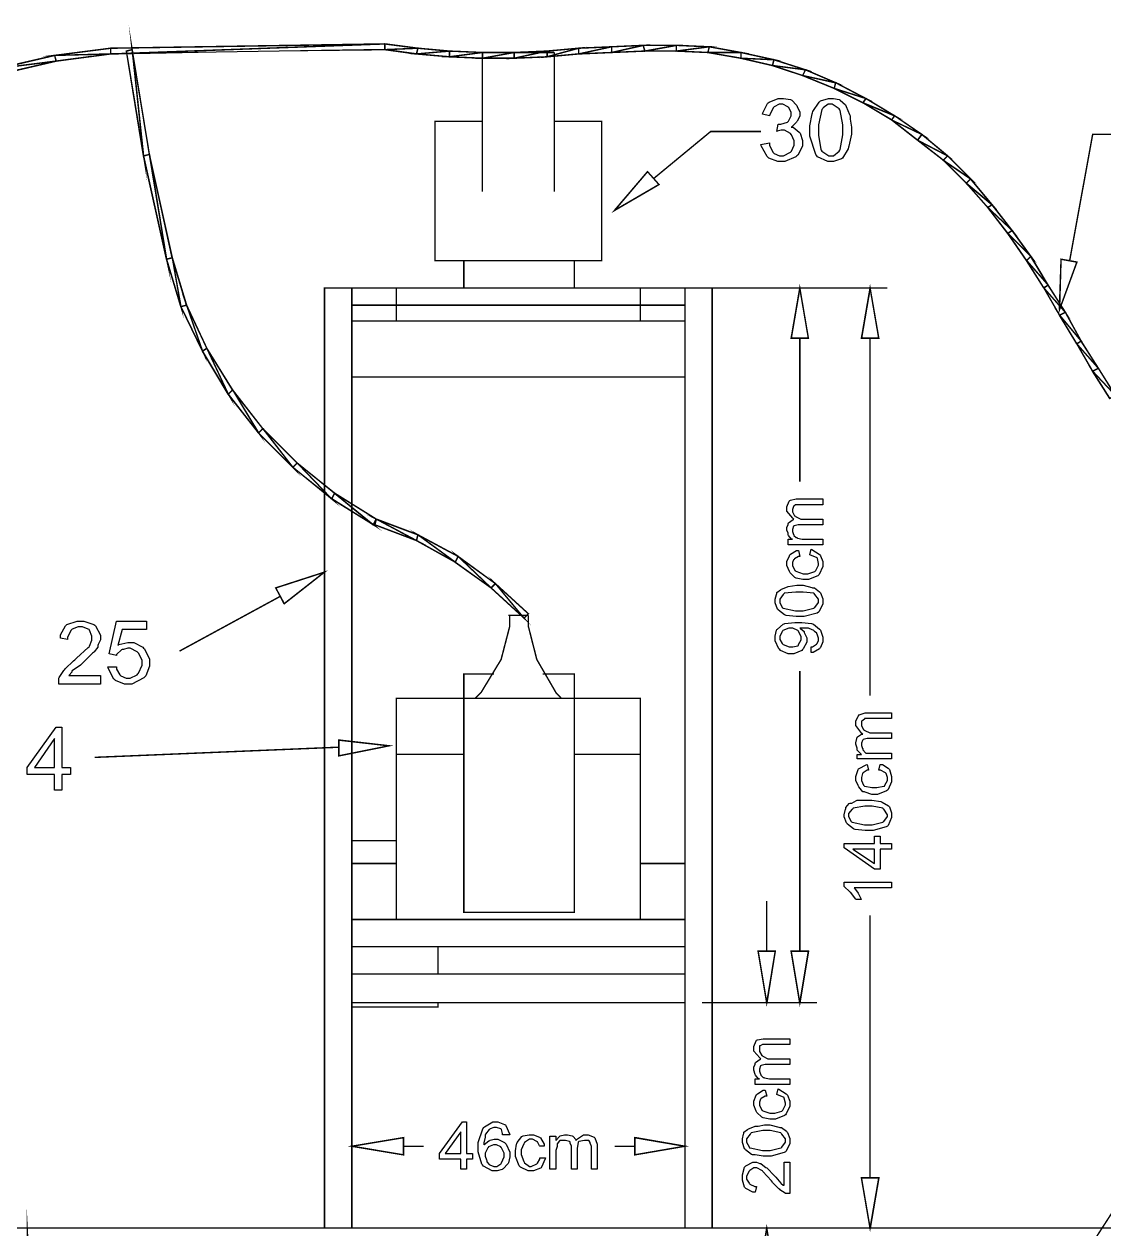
# Model space of a CAD drawing. Extents: x 219 to 1226, y 175 to 465.
# Drawn here: x 919.32 to 951.21, y 388.63 to 424.21 of the extents above; entities that cross this region are included whole.
import ezdxf

# ---------------------------------------------------------------- set-up
doc = ezdxf.new("R2010")
doc.units = 0
doc.header["$MEASUREMENT"] = 0
for name, color, linetype in [('C00-00-00-BLACK', 7, 'Continuous'), ('C00-7E-FF', 150, 'Continuous'), ('CFF-00-00', 1, 'Continuous'), ('CFF-7E-00', 30, 'Continuous')]:
    doc.layers.add(name, color=color, linetype=linetype)

msp = doc.modelspace()

# ---------------------------------------------------------------- linework, layer by layer
at = {"layer": 'C00-00-00-BLACK', "const_width": 0.0423}
for points in [[(932.855, 419.257), (932.855, 423.369)], [(932.855, 423.369), (934.977, 423.369)], [(934.977, 419.257), (934.977, 423.369)], [(932.855, 421.333), (931.455, 421.333), (931.455, 417.223), (936.377, 417.223), (936.377, 421.333), (934.977, 421.333)], [(932.305, 416.415), (932.305, 417.223)], [(935.569, 416.415), (935.569, 417.223)], [(928.998, 388.653), (928.998, 416.415), (928.19, 416.415), (928.19, 388.653)], [(928.998, 416.415), (938.837, 416.415)], [(930.312, 416.415), (930.312, 415.442)], [(937.522, 416.415), (937.522, 415.442)], [(939.642, 388.653), (939.642, 416.415), (938.837, 416.415), (938.837, 388.653)], [(928.998, 415.907), (938.837, 415.907)], [(928.998, 415.442), (938.837, 415.442)], [(928.998, 413.789), (938.837, 413.789)], [(932.642, 404.293), (932.812, 404.463), (933.407, 405.443), (933.662, 406.423), (933.662, 406.75)], [(933.62, 406.75), (934.212, 406.75)], [(934.212, 406.75), (934.212, 406.423), (934.462, 405.443), (935.029, 404.463), (935.188, 404.293)], [(933.197, 405.015), (932.305, 405.015), (932.305, 397.977), (935.569, 397.977), (935.569, 405.015), (934.638, 405.015)], [(937.522, 397.765), (937.522, 404.293), (930.312, 404.293), (930.312, 397.765)], [(930.312, 402.639), (932.305, 402.639)], [(935.569, 402.639), (937.522, 402.639)], [(928.998, 400.096), (930.312, 400.096)], [(928.998, 399.418), (930.312, 399.418)], [(937.522, 399.418), (938.837, 399.418)], [(928.998, 397.765), (938.837, 397.765)], [(928.998, 396.96), (938.837, 396.96)], [(931.54, 396.96), (931.54, 396.154)], [(928.998, 396.154), (938.837, 396.154)], [(928.998, 395.306), (938.837, 395.306)], [(931.54, 395.306), (931.54, 395.18), (928.998, 395.18)], [(896.34, 388.653), (971.875, 388.653)]]:
    msp.add_lwpolyline(points, dxfattribs=at)
msp.add_lwpolyline([(919.411, 386.999), (919.497, 386.999), (919.411, 388.568), (919.411, 386.999)], close=True, dxfattribs=at)
at = {"layer": 'C00-7E-FF', "const_width": 0.0423}
for points in [[(937.903, 419.638), (939.599, 421.037), (941.083, 421.037)], [(950.202, 417.223), (950.881, 420.95), (952.365, 420.95)], [(939.599, 416.415), (944.816, 416.415)], [(940.108, 416.415), (942.737, 416.415)], [(942.23, 414.934), (942.23, 410.692)], [(944.306, 414.934), (944.306, 404.377)], [(926.876, 407.304), (923.908, 405.691)], [(942.23, 396.833), (942.23, 405.099)], [(928.613, 402.853), (921.404, 402.553)], [(941.253, 396.833), (941.253, 398.314)], [(944.306, 390.135), (944.306, 397.891)], [(939.345, 395.306), (941.764, 395.306)], [(939.853, 395.306), (942.737, 395.306)], [(928.998, 391.915), (928.998, 390.558)], [(938.837, 391.872), (938.837, 390.558)], [(930.523, 391.069), (931.117, 391.069)], [(937.353, 391.069), (936.758, 391.069)], [(951.516, 389.203), (946.004, 380.684)], [(939.345, 388.653), (941.764, 388.653)], [(944.476, 388.653), (944.816, 388.653)]]:
    msp.add_lwpolyline(points, dxfattribs=at)
for points in [[(938.072, 419.469), (936.758, 418.704), (937.733, 419.849), (938.072, 419.469)], [(950.415, 417.18), (949.904, 415.78), (949.947, 417.264), (950.415, 417.18)], [(941.975, 414.934), (942.483, 414.934), (942.23, 416.415), (941.975, 414.934)], [(944.051, 414.934), (944.563, 414.934), (944.306, 416.415), (944.051, 414.934)], [(926.749, 407.557), (928.19, 408.023), (927.003, 407.091), (926.749, 407.557)], [(928.613, 403.065), (930.098, 402.895), (928.613, 402.596), (928.613, 403.065)], [(940.999, 396.833), (941.506, 396.833), (941.253, 395.306), (940.999, 396.833)], [(941.975, 396.833), (942.483, 396.833), (942.23, 395.306), (941.975, 396.833)], [(930.523, 391.322), (930.523, 390.814), (928.998, 391.069), (930.523, 391.322)], [(937.353, 391.322), (937.353, 390.814), (938.837, 391.069), (937.353, 391.322)], [(944.051, 390.135), (944.563, 390.135), (944.306, 388.653), (944.051, 390.135)], [(940.999, 387.126), (941.506, 387.126), (941.253, 388.653), (940.999, 387.126)]]:
    msp.add_lwpolyline(points, close=True, dxfattribs=at)
at = {"layer": 'C00-7E-FF'}
for points in [[(938.072, 419.469), (936.758, 418.704), (937.733, 419.849), (938.072, 419.469)], [(950.415, 417.18), (949.904, 415.78), (949.947, 417.264), (950.415, 417.18)], [(941.975, 414.934), (942.483, 414.934), (942.23, 416.415), (941.975, 414.934)], [(944.051, 414.934), (944.563, 414.934), (944.306, 416.415), (944.051, 414.934)], [(926.749, 407.557), (928.19, 408.023), (927.003, 407.091), (926.749, 407.557)], [(928.613, 403.065), (930.098, 402.895), (928.613, 402.596), (928.613, 403.065)], [(940.999, 396.833), (941.506, 396.833), (941.253, 395.306), (940.999, 396.833)], [(941.975, 396.833), (942.483, 396.833), (942.23, 395.306), (941.975, 396.833)], [(930.523, 391.322), (930.523, 390.814), (928.998, 391.069), (930.523, 391.322)], [(937.353, 391.322), (937.353, 390.814), (938.837, 391.069), (937.353, 391.322)], [(944.051, 390.135), (944.563, 390.135), (944.306, 388.653), (944.051, 390.135)], [(940.999, 387.126), (941.506, 387.126), (941.253, 388.653), (940.999, 387.126)]]:
    msp.add_lwpolyline(points, close=True, dxfattribs=at)
at = {"layer": 'CFF-00-00', "const_width": 0.0423}
for points in [[(922.508, 423.453), (922.847, 420.315), (923.017, 420.358), (922.508, 423.453)], [(921.872, 423.495), (921.872, 423.326), (920.219, 423.283), (921.872, 423.495)], [(921.872, 423.326), (929.971, 423.622), (929.971, 423.453), (921.872, 423.326)], [(921.872, 423.495), (921.872, 423.326), (929.971, 423.622), (921.872, 423.495)], [(922.338, 423.411), (922.508, 423.453), (922.847, 420.315), (922.338, 423.411)], [(929.971, 423.453), (930.948, 423.495), (930.905, 423.326), (929.971, 423.453)], [(929.971, 423.622), (929.971, 423.453), (930.948, 423.495), (929.971, 423.622)], [(930.905, 423.326), (931.88, 423.411), (931.88, 423.242), (930.905, 423.326)], [(930.948, 423.495), (930.905, 423.326), (931.88, 423.411), (930.948, 423.495)], [(931.88, 423.411), (931.88, 423.242), (932.855, 423.369), (931.88, 423.411)], [(933.789, 423.199), (934.765, 423.411), (934.765, 423.242), (933.789, 423.199)], [(933.789, 423.369), (933.789, 423.199), (934.765, 423.411), (933.789, 423.369)], [(934.765, 423.242), (935.696, 423.495), (935.696, 423.326), (934.765, 423.242)], [(934.765, 423.411), (934.765, 423.242), (935.696, 423.495), (934.765, 423.411)], [(935.696, 423.326), (936.673, 423.538), (936.673, 423.369), (935.696, 423.326)], [(935.696, 423.495), (935.696, 423.326), (936.673, 423.538), (935.696, 423.495)], [(936.673, 423.369), (937.606, 423.58), (937.649, 423.411), (936.673, 423.369)], [(936.673, 423.538), (936.673, 423.369), (937.606, 423.58), (936.673, 423.538)], [(937.649, 423.411), (938.58, 423.58), (938.58, 423.411), (937.649, 423.411)], [(937.606, 423.58), (937.649, 423.411), (938.58, 423.58), (937.606, 423.58)], [(938.58, 423.411), (939.556, 423.538), (939.515, 423.369), (938.58, 423.411)], [(938.58, 423.58), (938.58, 423.411), (939.556, 423.538), (938.58, 423.58)], [(939.556, 423.538), (939.515, 423.369), (940.491, 423.369), (939.556, 423.538)], [(920.219, 423.283), (920.261, 423.115), (918.562, 422.9), (920.219, 423.283)], [(920.261, 423.115), (918.562, 422.9), (918.608, 422.731), (920.261, 423.115)], [(921.872, 423.326), (920.219, 423.283), (920.261, 423.115), (921.872, 423.326)], [(931.88, 423.242), (932.855, 423.369), (932.855, 423.199), (931.88, 423.242)], [(932.855, 423.199), (933.789, 423.369), (933.789, 423.199), (932.855, 423.199)], [(932.855, 423.369), (932.855, 423.199), (933.789, 423.369), (932.855, 423.369)], [(939.515, 423.369), (940.491, 423.369), (940.491, 423.199), (939.515, 423.369)], [(940.491, 423.199), (941.465, 423.156), (941.422, 422.984), (940.491, 423.199)], [(940.491, 423.369), (940.491, 423.199), (941.465, 423.156), (940.491, 423.369)], [(941.465, 423.156), (941.422, 422.984), (942.398, 422.858), (941.465, 423.156)], [(941.422, 422.984), (942.398, 422.858), (942.314, 422.688), (941.422, 422.984)], [(942.314, 422.688), (943.289, 422.477), (943.248, 422.308), (942.314, 422.688)], [(942.398, 422.858), (942.314, 422.688), (943.289, 422.477), (942.398, 422.858)], [(943.248, 422.308), (944.18, 422.011), (944.094, 421.885), (943.248, 422.308)], [(943.289, 422.477), (943.248, 422.308), (944.18, 422.011), (943.289, 422.477)], [(944.094, 421.885), (945.028, 421.503), (944.943, 421.376), (944.094, 421.885)], [(944.18, 422.011), (944.094, 421.885), (945.028, 421.503), (944.18, 422.011)], [(944.943, 421.376), (945.833, 420.95), (945.705, 420.781), (944.943, 421.376)], [(945.028, 421.503), (944.943, 421.376), (945.833, 420.95), (945.028, 421.503)], [(923.017, 420.358), (923.526, 417.264), (923.695, 417.307), (923.017, 420.358)], [(945.833, 420.95), (945.705, 420.781), (946.597, 420.315), (945.833, 420.95)], [(945.705, 420.781), (946.597, 420.315), (946.47, 420.188), (945.705, 420.781)], [(922.847, 420.315), (923.017, 420.358), (923.526, 417.264), (922.847, 420.315)], [(946.47, 420.188), (947.275, 419.638), (947.148, 419.511), (946.47, 420.188)], [(946.597, 420.315), (946.47, 420.188), (947.275, 419.638), (946.597, 420.315)], [(947.148, 419.511), (947.913, 418.874), (947.786, 418.788), (947.148, 419.511)], [(947.275, 419.638), (947.148, 419.511), (947.913, 418.874), (947.275, 419.638)], [(947.786, 418.788), (948.505, 418.112), (948.378, 418.026), (947.786, 418.788)], [(947.913, 418.874), (947.786, 418.788), (948.505, 418.112), (947.913, 418.874)], [(948.378, 418.026), (949.058, 417.349), (948.931, 417.223), (948.378, 418.026)], [(948.505, 418.112), (948.378, 418.026), (949.058, 417.349), (948.505, 418.112)], [(923.695, 417.307), (923.949, 415.865), (924.118, 415.907), (923.695, 417.307)], [(948.931, 417.223), (949.566, 416.5), (949.44, 416.415), (948.931, 417.223)], [(949.058, 417.349), (948.931, 417.223), (949.566, 416.5), (949.058, 417.349)], [(923.526, 417.264), (923.695, 417.307), (923.949, 415.865), (923.526, 417.264)], [(949.44, 416.415), (950.074, 415.696), (949.904, 415.61), (949.44, 416.415)], [(949.566, 416.5), (949.44, 416.415), (950.074, 415.696), (949.566, 416.5)], [(923.949, 415.865), (924.118, 415.907), (924.587, 414.551), (923.949, 415.865)], [(924.118, 415.907), (924.587, 414.551), (924.714, 414.635), (924.118, 415.907)], [(949.904, 415.61), (950.542, 414.847), (950.415, 414.762), (949.904, 415.61)], [(950.074, 415.696), (949.904, 415.61), (950.542, 414.847), (950.074, 415.696)], [(924.714, 414.635), (925.349, 413.28), (925.476, 413.407), (924.714, 414.635)], [(950.415, 414.762), (951.05, 414.042), (950.881, 413.957), (950.415, 414.762)], [(950.542, 414.847), (950.415, 414.762), (951.05, 414.042), (950.542, 414.847)], [(924.587, 414.551), (924.714, 414.635), (925.349, 413.28), (924.587, 414.551)], [(950.881, 413.957), (951.558, 413.237), (951.389, 413.153), (950.881, 413.957)], [(951.05, 414.042), (950.881, 413.957), (951.558, 413.237), (951.05, 414.042)], [(925.476, 413.407), (926.241, 412.135), (926.367, 412.262), (925.476, 413.407)], [(925.349, 413.28), (925.476, 413.407), (926.241, 412.135), (925.349, 413.28)], [(926.367, 412.262), (927.259, 411.118), (927.386, 411.245), (926.367, 412.262)], [(926.241, 412.135), (926.367, 412.262), (927.259, 411.118), (926.241, 412.135)], [(927.386, 411.245), (928.403, 410.185), (928.487, 410.353), (927.386, 411.245)], [(927.259, 411.118), (927.386, 411.245), (928.403, 410.185), (927.259, 411.118)], [(928.487, 410.353), (929.632, 409.423), (929.717, 409.591), (928.487, 410.353)], [(928.403, 410.185), (928.487, 410.353), (929.632, 409.423), (928.403, 410.185)], [(930.948, 409.127), (930.905, 408.957), (929.717, 409.591), (930.948, 409.127)], [(930.905, 408.957), (929.717, 409.591), (929.674, 409.423), (930.905, 408.957)], [(932.136, 408.489), (932.05, 408.319), (930.948, 409.127), (932.136, 408.489)], [(932.05, 408.319), (930.948, 409.127), (930.905, 408.957), (932.05, 408.319)], [(933.238, 407.684), (933.111, 407.557), (932.136, 408.489), (933.238, 407.684)], [(933.111, 407.557), (932.136, 408.489), (932.05, 408.319), (933.111, 407.557)], [(934.212, 406.795), (934.085, 406.665), (933.238, 407.684), (934.212, 406.795)], [(934.085, 406.665), (933.238, 407.684), (933.111, 407.557), (934.085, 406.665)]]:
    msp.add_lwpolyline(points, close=True, dxfattribs=at)
at = {"layer": 'CFF-00-00'}
for points in [[(921.872, 423.495), (921.872, 423.326), (920.219, 423.283), (921.872, 423.495)], [(921.872, 423.495), (921.872, 423.326), (929.971, 423.622), (921.872, 423.495)], [(921.872, 423.326), (929.971, 423.622), (929.971, 423.453), (921.872, 423.326)], [(922.338, 423.411), (922.508, 423.453), (922.847, 420.315), (922.338, 423.411)], [(922.508, 423.453), (922.847, 420.315), (923.017, 420.358), (922.508, 423.453)], [(929.971, 423.622), (929.971, 423.453), (930.948, 423.495), (929.971, 423.622)], [(929.971, 423.453), (930.948, 423.495), (930.905, 423.326), (929.971, 423.453)], [(930.948, 423.495), (930.905, 423.326), (931.88, 423.411), (930.948, 423.495)], [(930.905, 423.326), (931.88, 423.411), (931.88, 423.242), (930.905, 423.326)], [(931.88, 423.411), (931.88, 423.242), (932.855, 423.369), (931.88, 423.411)], [(933.789, 423.369), (933.789, 423.199), (934.765, 423.411), (933.789, 423.369)], [(933.789, 423.199), (934.765, 423.411), (934.765, 423.242), (933.789, 423.199)], [(934.765, 423.411), (934.765, 423.242), (935.696, 423.495), (934.765, 423.411)], [(934.765, 423.242), (935.696, 423.495), (935.696, 423.326), (934.765, 423.242)], [(935.696, 423.495), (935.696, 423.326), (936.673, 423.538), (935.696, 423.495)], [(935.696, 423.326), (936.673, 423.538), (936.673, 423.369), (935.696, 423.326)], [(936.673, 423.538), (936.673, 423.369), (937.606, 423.58), (936.673, 423.538)], [(936.673, 423.369), (937.606, 423.58), (937.649, 423.411), (936.673, 423.369)], [(937.606, 423.58), (937.649, 423.411), (938.58, 423.58), (937.606, 423.58)], [(937.649, 423.411), (938.58, 423.58), (938.58, 423.411), (937.649, 423.411)], [(938.58, 423.58), (938.58, 423.411), (939.556, 423.538), (938.58, 423.58)], [(938.58, 423.411), (939.556, 423.538), (939.515, 423.369), (938.58, 423.411)], [(939.556, 423.538), (939.515, 423.369), (940.491, 423.369), (939.556, 423.538)], [(920.219, 423.283), (920.261, 423.115), (918.562, 422.9), (920.219, 423.283)], [(920.261, 423.115), (918.562, 422.9), (918.608, 422.731), (920.261, 423.115)], [(921.872, 423.326), (920.219, 423.283), (920.261, 423.115), (921.872, 423.326)], [(931.88, 423.242), (932.855, 423.369), (932.855, 423.199), (931.88, 423.242)], [(932.855, 423.369), (932.855, 423.199), (933.789, 423.369), (932.855, 423.369)], [(932.855, 423.199), (933.789, 423.369), (933.789, 423.199), (932.855, 423.199)], [(939.515, 423.369), (940.491, 423.369), (940.491, 423.199), (939.515, 423.369)], [(940.491, 423.369), (940.491, 423.199), (941.465, 423.156), (940.491, 423.369)], [(940.491, 423.199), (941.465, 423.156), (941.422, 422.984), (940.491, 423.199)], [(941.465, 423.156), (941.422, 422.984), (942.398, 422.858), (941.465, 423.156)], [(941.422, 422.984), (942.398, 422.858), (942.314, 422.688), (941.422, 422.984)], [(942.398, 422.858), (942.314, 422.688), (943.289, 422.477), (942.398, 422.858)], [(942.314, 422.688), (943.289, 422.477), (943.248, 422.308), (942.314, 422.688)], [(943.289, 422.477), (943.248, 422.308), (944.18, 422.011), (943.289, 422.477)], [(943.248, 422.308), (944.18, 422.011), (944.094, 421.885), (943.248, 422.308)], [(944.18, 422.011), (944.094, 421.885), (945.028, 421.503), (944.18, 422.011)], [(944.094, 421.885), (945.028, 421.503), (944.943, 421.376), (944.094, 421.885)], [(945.028, 421.503), (944.943, 421.376), (945.833, 420.95), (945.028, 421.503)], [(944.943, 421.376), (945.833, 420.95), (945.705, 420.781), (944.943, 421.376)], [(945.833, 420.95), (945.705, 420.781), (946.597, 420.315), (945.833, 420.95)], [(945.705, 420.781), (946.597, 420.315), (946.47, 420.188), (945.705, 420.781)], [(922.847, 420.315), (923.017, 420.358), (923.526, 417.264), (922.847, 420.315)], [(923.017, 420.358), (923.526, 417.264), (923.695, 417.307), (923.017, 420.358)], [(946.597, 420.315), (946.47, 420.188), (947.275, 419.638), (946.597, 420.315)], [(946.47, 420.188), (947.275, 419.638), (947.148, 419.511), (946.47, 420.188)], [(947.275, 419.638), (947.148, 419.511), (947.913, 418.874), (947.275, 419.638)], [(947.148, 419.511), (947.913, 418.874), (947.786, 418.788), (947.148, 419.511)], [(947.913, 418.874), (947.786, 418.788), (948.505, 418.112), (947.913, 418.874)], [(947.786, 418.788), (948.505, 418.112), (948.378, 418.026), (947.786, 418.788)], [(948.505, 418.112), (948.378, 418.026), (949.058, 417.349), (948.505, 418.112)], [(948.378, 418.026), (949.058, 417.349), (948.931, 417.223), (948.378, 418.026)], [(923.526, 417.264), (923.695, 417.307), (923.949, 415.865), (923.526, 417.264)], [(923.695, 417.307), (923.949, 415.865), (924.118, 415.907), (923.695, 417.307)], [(949.058, 417.349), (948.931, 417.223), (949.566, 416.5), (949.058, 417.349)], [(948.931, 417.223), (949.566, 416.5), (949.44, 416.415), (948.931, 417.223)], [(949.566, 416.5), (949.44, 416.415), (950.074, 415.696), (949.566, 416.5)], [(949.44, 416.415), (950.074, 415.696), (949.904, 415.61), (949.44, 416.415)], [(923.949, 415.865), (924.118, 415.907), (924.587, 414.551), (923.949, 415.865)], [(924.118, 415.907), (924.587, 414.551), (924.714, 414.635), (924.118, 415.907)], [(950.074, 415.696), (949.904, 415.61), (950.542, 414.847), (950.074, 415.696)], [(949.904, 415.61), (950.542, 414.847), (950.415, 414.762), (949.904, 415.61)], [(924.587, 414.551), (924.714, 414.635), (925.349, 413.28), (924.587, 414.551)], [(924.714, 414.635), (925.349, 413.28), (925.476, 413.407), (924.714, 414.635)], [(950.542, 414.847), (950.415, 414.762), (951.05, 414.042), (950.542, 414.847)], [(950.415, 414.762), (951.05, 414.042), (950.881, 413.957), (950.415, 414.762)], [(951.05, 414.042), (950.881, 413.957), (951.558, 413.237), (951.05, 414.042)], [(950.881, 413.957), (951.558, 413.237), (951.389, 413.153), (950.881, 413.957)], [(925.349, 413.28), (925.476, 413.407), (926.241, 412.135), (925.349, 413.28)], [(925.476, 413.407), (926.241, 412.135), (926.367, 412.262), (925.476, 413.407)], [(926.241, 412.135), (926.367, 412.262), (927.259, 411.118), (926.241, 412.135)], [(926.367, 412.262), (927.259, 411.118), (927.386, 411.245), (926.367, 412.262)], [(927.259, 411.118), (927.386, 411.245), (928.403, 410.185), (927.259, 411.118)], [(927.386, 411.245), (928.403, 410.185), (928.487, 410.353), (927.386, 411.245)], [(928.403, 410.185), (928.487, 410.353), (929.632, 409.423), (928.403, 410.185)], [(928.487, 410.353), (929.632, 409.423), (929.717, 409.591), (928.487, 410.353)], [(930.905, 408.957), (929.717, 409.591), (929.674, 409.423), (930.905, 408.957)], [(930.948, 409.127), (930.905, 408.957), (929.717, 409.591), (930.948, 409.127)], [(932.05, 408.319), (930.948, 409.127), (930.905, 408.957), (932.05, 408.319)], [(932.136, 408.489), (932.05, 408.319), (930.948, 409.127), (932.136, 408.489)], [(933.111, 407.557), (932.136, 408.489), (932.05, 408.319), (933.111, 407.557)], [(933.238, 407.684), (933.111, 407.557), (932.136, 408.489), (933.238, 407.684)], [(934.085, 406.665), (933.238, 407.684), (933.111, 407.557), (934.085, 406.665)], [(934.212, 406.795), (934.085, 406.665), (933.238, 407.684), (934.212, 406.795)]]:
    msp.add_lwpolyline(points, close=True, dxfattribs=at)
at = {"layer": 'CFF-7E-00'}
for points in [[(941.083, 420.654), (941.338, 420.697), (941.338, 420.624), (941.443, 420.411), (941.465, 420.4), (941.475, 420.391), (941.627, 420.315), (941.679, 420.315), (941.752, 420.315), (941.953, 420.421), (941.975, 420.442), (941.984, 420.453), (942.06, 420.636), (942.06, 420.697), (942.06, 420.76), (941.984, 420.941), (941.975, 420.95), (941.953, 420.972), (941.779, 421.08), (941.721, 421.08), (941.677, 421.08), (941.559, 421.048), (941.549, 421.037), (941.592, 421.249), (941.592, 421.249), (941.592, 421.249), (941.592, 421.249), (941.666, 421.249), (941.869, 421.313), (941.891, 421.333), (941.9, 421.344), (941.975, 421.496), (941.975, 421.546), (941.975, 421.599), (941.911, 421.748), (941.891, 421.758), (941.88, 421.769), (941.728, 421.842), (941.679, 421.842), (941.625, 421.842), (941.475, 421.769), (941.465, 421.758), (941.454, 421.748), (941.348, 421.535), (941.338, 421.503), (941.126, 421.546), (941.136, 421.588), (941.273, 421.864), (941.295, 421.885), (941.327, 421.906), (941.59, 422.011), (941.679, 422.011), (941.752, 422.011), (941.953, 421.979), (941.975, 421.969), (941.995, 421.959), (942.133, 421.81), (942.144, 421.799), (942.154, 421.778), (942.23, 421.605), (942.23, 421.546), (942.23, 421.493), (942.154, 421.344), (942.144, 421.333), (942.133, 421.313), (941.995, 421.176), (941.975, 421.165), (942.038, 421.165), (942.208, 421.018), (942.23, 420.996), (942.239, 420.985), (942.314, 420.77), (942.314, 420.697), (942.314, 420.602), (942.176, 420.337), (942.144, 420.315), (942.112, 420.283), (941.786, 420.145), (941.679, 420.145), (941.582, 420.145), (941.316, 420.252), (941.295, 420.272), (941.264, 420.294), (941.093, 420.612), (941.083, 420.654)], [(942.526, 421.08), (942.526, 421.208), (942.599, 421.556), (942.61, 421.588), (942.62, 421.631), (942.8, 421.905), (942.822, 421.926), (942.843, 421.937), (943.083, 422.011), (943.163, 422.011), (943.226, 422.011), (943.395, 421.979), (943.417, 421.969), (943.427, 421.959), (943.576, 421.821), (943.587, 421.799), (943.597, 421.778), (943.703, 421.535), (943.714, 421.503), (943.714, 421.398), (943.755, 421.16), (943.755, 421.08), (943.755, 420.953), (943.681, 420.602), (943.671, 420.57), (943.66, 420.528), (943.49, 420.253), (943.459, 420.231), (943.437, 420.221), (943.23, 420.145), (943.163, 420.145), (943.055, 420.145), (942.757, 420.283), (942.737, 420.315), (942.705, 420.358), (942.526, 420.899), (942.526, 421.08)], [(942.78, 421.08), (942.78, 420.931), (942.853, 420.507), (942.863, 420.484), (942.884, 420.453), (943.092, 420.315), (943.163, 420.315), (943.226, 420.315), (943.395, 420.453), (943.417, 420.484), (943.427, 420.507), (943.502, 420.936), (943.502, 421.08), (943.502, 421.229), (943.427, 421.652), (943.417, 421.672), (943.395, 421.704), (943.189, 421.842), (943.121, 421.842), (943.067, 421.842), (942.916, 421.737), (942.906, 421.715), (942.884, 421.683), (942.78, 421.231), (942.78, 421.08)], [(942.906, 408.829), (941.888, 408.829), (941.888, 408.999), (942.015, 408.999), (941.983, 408.999), (941.898, 409.106), (941.888, 409.127), (941.888, 409.169), (941.845, 409.265), (941.845, 409.295), (941.845, 409.338), (941.888, 409.433), (941.888, 409.464), (941.898, 409.475), (942.035, 409.581), (942.057, 409.591), (942.026, 409.613), (941.845, 409.82), (941.845, 409.887), (941.845, 409.952), (941.919, 410.122), (941.931, 410.142), (941.951, 410.153), (942.125, 410.185), (942.184, 410.185), (942.906, 410.185), (942.906, 410.015), (942.268, 410.015), (942.226, 410.015), (942.13, 410.015), (942.099, 410.015), (942.099, 410.015), (942.057, 409.973), (942.057, 409.973), (942.046, 409.963), (942.015, 409.876), (942.015, 409.846), (942.015, 409.805), (942.077, 409.688), (942.099, 409.676), (942.108, 409.667), (942.26, 409.591), (942.311, 409.591), (942.906, 409.591), (942.906, 409.423), (942.227, 409.423), (942.184, 409.423), (942.067, 409.391), (942.057, 409.38), (942.046, 409.38), (942.015, 409.285), (942.015, 409.253), (942.015, 409.222), (942.046, 409.138), (942.057, 409.127), (942.057, 409.106), (942.119, 409.041), (942.141, 409.041), (942.162, 409.031), (942.305, 408.999), (942.354, 408.999), (942.906, 408.999), (942.906, 408.829)], [(942.526, 408.531), (942.567, 408.699), (942.589, 408.69), (942.803, 408.553), (942.825, 408.531), (942.846, 408.509), (942.909, 408.333), (942.909, 408.274), (942.909, 408.19), (942.803, 407.958), (942.782, 407.936), (942.76, 407.915), (942.487, 407.808), (942.398, 407.808), (942.323, 407.808), (942.122, 407.841), (942.101, 407.851), (942.079, 407.862), (941.943, 408), (941.933, 408.02), (941.922, 408.042), (941.848, 408.216), (941.848, 408.274), (941.848, 408.339), (941.922, 408.509), (941.933, 408.531), (941.954, 408.553), (942.128, 408.658), (942.187, 408.658), (942.23, 408.486), (942.187, 408.486), (942.07, 408.412), (942.06, 408.4), (942.049, 408.391), (942.018, 408.304), (942.018, 408.274), (942.018, 408.221), (942.079, 408.074), (942.101, 408.063), (942.111, 408.053), (942.326, 407.977), (942.398, 407.977), (942.472, 407.977), (942.675, 408.042), (942.697, 408.063), (942.707, 408.074), (942.782, 408.224), (942.782, 408.274), (942.782, 408.274), (942.749, 408.423), (942.74, 408.443), (942.728, 408.454), (942.547, 408.52), (942.526, 408.531)], [(942.23, 406.708), (942.123, 406.708), (941.826, 406.74), (941.805, 406.75), (941.783, 406.762), (941.603, 406.901), (941.592, 406.922), (941.57, 406.933), (941.506, 407.115), (941.506, 407.175), (941.506, 407.229), (941.538, 407.367), (941.549, 407.388), (941.549, 407.419), (941.656, 407.505), (941.679, 407.515), (941.688, 407.525), (941.869, 407.59), (941.891, 407.6), (941.891, 407.6), (942.144, 407.641), (942.23, 407.641), (942.325, 407.641), (942.588, 407.568), (942.61, 407.557), (942.662, 407.557), (942.811, 407.441), (942.822, 407.43), (942.843, 407.41), (942.906, 407.235), (942.906, 407.175), (942.906, 407.091), (942.8, 406.86), (942.78, 406.838), (942.748, 406.816), (942.359, 406.708), (942.23, 406.708)], [(942.23, 406.879), (942.334, 406.879), (942.642, 406.955), (942.653, 406.965), (942.673, 406.975), (942.78, 407.126), (942.78, 407.175), (942.78, 407.229), (942.673, 407.367), (942.653, 407.388), (942.642, 407.398), (942.332, 407.43), (942.23, 407.43), (942.112, 407.43), (941.773, 407.398), (941.764, 407.388), (941.742, 407.367), (941.636, 407.223), (941.636, 407.175), (941.636, 407.123), (941.71, 406.975), (941.721, 406.965), (941.742, 406.955), (942.107, 406.879), (942.23, 406.879)], [(921.576, 404.972), (921.576, 404.716), (920.345, 404.716), (920.345, 404.76), (920.345, 404.856), (920.345, 404.888), (920.355, 404.91), (920.493, 405.121), (920.515, 405.141), (920.525, 405.164), (920.78, 405.406), (920.811, 405.438), (920.864, 405.48), (921.212, 405.799), (921.234, 405.819), (921.244, 405.841), (921.32, 406.015), (921.32, 406.073), (921.32, 406.136), (921.244, 406.306), (921.234, 406.326), (921.212, 406.338), (921.039, 406.412), (920.981, 406.412), (920.917, 406.412), (920.737, 406.338), (920.727, 406.326), (920.705, 406.306), (920.6, 406.099), (920.6, 406.03), (920.388, 406.073), (920.388, 406.168), (920.535, 406.433), (920.558, 406.453), (920.578, 406.475), (920.88, 406.58), (920.981, 406.58), (921.085, 406.58), (921.372, 406.475), (921.404, 406.453), (921.426, 406.433), (921.576, 406.164), (921.576, 406.073), (921.576, 406.02), (921.501, 405.883), (921.492, 405.861), (921.492, 405.808), (921.383, 405.672), (921.362, 405.65), (921.34, 405.629), (921.055, 405.342), (921.023, 405.311), (920.981, 405.279), (920.737, 405.11), (920.727, 405.099), (920.727, 405.067), (920.651, 404.983), (920.642, 404.972), (921.576, 404.972)], [(921.788, 405.225), (922.042, 405.225), (922.042, 405.162), (922.147, 404.994), (922.168, 404.972), (922.178, 404.962), (922.33, 404.888), (922.381, 404.888), (922.454, 404.888), (922.655, 404.994), (922.677, 405.015), (922.698, 405.037), (922.804, 405.275), (922.804, 405.354), (922.804, 405.428), (922.698, 405.629), (922.677, 405.65), (922.655, 405.672), (922.448, 405.777), (922.381, 405.777), (922.381, 405.777), (922.252, 405.734), (922.211, 405.734), (922.189, 405.724), (922.051, 405.587), (922.042, 405.564), (921.829, 405.607), (922.042, 406.58), (922.933, 406.58), (922.933, 406.326), (922.211, 406.326), (922.085, 405.861), (922.116, 405.883), (922.377, 405.946), (922.465, 405.946), (922.56, 405.946), (922.824, 405.808), (922.847, 405.777), (922.878, 405.756), (923.017, 405.454), (923.017, 405.354), (923.017, 405.248), (922.91, 404.962), (922.888, 404.929), (922.856, 404.898), (922.499, 404.716), (922.381, 404.716), (922.284, 404.716), (922.02, 404.825), (921.999, 404.845), (921.967, 404.867), (921.798, 405.184), (921.788, 405.225)], [(942.567, 405.65), (942.567, 405.819), (942.608, 405.819), (942.726, 405.894), (942.737, 405.903), (942.746, 405.914), (942.78, 406.001), (942.78, 406.03), (942.78, 406.073), (942.746, 406.19), (942.737, 406.2), (942.737, 406.222), (942.662, 406.274), (942.653, 406.284), (942.642, 406.295), (942.504, 406.36), (942.483, 406.369), (942.43, 406.369), (942.31, 406.369), (942.271, 406.369), (942.271, 406.369), (942.239, 406.369), (942.23, 406.369), (942.25, 406.36), (942.357, 406.273), (942.357, 406.242), (942.366, 406.222), (942.441, 406.078), (942.441, 406.03), (942.441, 405.957), (942.334, 405.756), (942.314, 405.734), (942.292, 405.713), (942.053, 405.607), (941.975, 405.607), (941.889, 405.607), (941.656, 405.713), (941.636, 405.734), (941.614, 405.756), (941.506, 405.994), (941.506, 406.073), (941.506, 406.136), (941.538, 406.306), (941.549, 406.326), (941.57, 406.338), (941.742, 406.487), (941.764, 406.496), (941.785, 406.507), (942.086, 406.539), (942.187, 406.539), (942.292, 406.539), (942.578, 406.507), (942.61, 406.496), (942.631, 406.487), (942.811, 406.338), (942.822, 406.326), (942.843, 406.306), (942.906, 406.099), (942.906, 406.03), (942.906, 405.967), (942.843, 405.799), (942.822, 405.777), (942.811, 405.756), (942.628, 405.65), (942.567, 405.65)], [(941.975, 406.369), (941.911, 406.369), (941.731, 406.295), (941.721, 406.284), (941.71, 406.274), (941.636, 406.124), (941.636, 406.073), (941.636, 406.031), (941.71, 405.914), (941.721, 405.903), (941.742, 405.883), (941.916, 405.819), (941.975, 405.819), (942.027, 405.819), (942.176, 405.851), (942.187, 405.861), (942.196, 405.883), (942.271, 406.026), (942.271, 406.073), (942.271, 406.127), (942.196, 406.274), (942.187, 406.284), (942.176, 406.295), (942.024, 406.369), (941.975, 406.369)], [(944.943, 402.512), (943.925, 402.512), (943.925, 402.639), (944.051, 402.639), (944.04, 402.65), (943.934, 402.757), (943.925, 402.768), (943.925, 402.822), (943.883, 402.941), (943.883, 402.979), (943.883, 402.979), (943.925, 403.149), (943.925, 403.149), (943.934, 403.16), (944.054, 403.234), (944.094, 403.234), (944.063, 403.256), (943.883, 403.493), (943.883, 403.572), (943.883, 403.625), (943.956, 403.774), (943.967, 403.784), (943.988, 403.806), (944.162, 403.868), (944.221, 403.868), (944.943, 403.868), (944.943, 403.7), (944.306, 403.7), (944.264, 403.7), (944.168, 403.7), (944.137, 403.7), (944.137, 403.679), (944.061, 403.625), (944.051, 403.615), (944.051, 403.615), (944.051, 403.552), (944.051, 403.531), (944.051, 403.489), (944.115, 403.372), (944.137, 403.361), (944.147, 403.351), (944.297, 403.276), (944.348, 403.276), (944.943, 403.276), (944.943, 403.107), (944.264, 403.107), (944.221, 403.107), (944.104, 403.076), (944.094, 403.065), (944.083, 403.055), (944.051, 402.968), (944.051, 402.938), (944.051, 402.906), (944.083, 402.81), (944.094, 402.81), (944.094, 402.778), (944.168, 402.691), (944.18, 402.68), (944.232, 402.68), (944.35, 402.68), (944.39, 402.68), (944.943, 402.68), (944.943, 402.512)], [(920.219, 401.58), (920.219, 402.046), (919.411, 402.046), (919.411, 402.257), (920.261, 403.445), (920.431, 403.445), (920.431, 402.257), (920.684, 402.257), (920.684, 402.046), (920.431, 402.046), (920.431, 401.58), (920.219, 401.58)], [(920.219, 402.257), (920.219, 403.107), (919.623, 402.257), (920.219, 402.257)], [(944.563, 402.173), (944.606, 402.342), (944.669, 402.342), (944.837, 402.237), (944.859, 402.214), (944.88, 402.194), (944.943, 401.987), (944.943, 401.918), (944.943, 401.834), (944.837, 401.603), (944.816, 401.58), (944.794, 401.56), (944.523, 401.454), (944.433, 401.454), (944.359, 401.454), (944.157, 401.528), (944.137, 401.538), (944.094, 401.538), (943.977, 401.687), (943.967, 401.707), (943.956, 401.718), (943.883, 401.869), (943.883, 401.918), (943.883, 401.992), (943.956, 402.194), (943.967, 402.214), (943.988, 402.225), (944.189, 402.333), (944.221, 402.342), (944.264, 402.173), (944.221, 402.173), (944.104, 402.099), (944.094, 402.088), (944.083, 402.078), (944.051, 401.958), (944.051, 401.918), (944.051, 401.866), (944.115, 401.729), (944.137, 401.707), (944.147, 401.698), (944.361, 401.665), (944.433, 401.665), (944.507, 401.665), (944.71, 401.698), (944.732, 401.707), (944.742, 401.729), (944.816, 401.871), (944.816, 401.918), (944.816, 401.961), (944.784, 402.078), (944.775, 402.088), (944.764, 402.099), (944.612, 402.173), (944.563, 402.173)], [(944.264, 400.393), (944.157, 400.393), (943.861, 400.424), (943.841, 400.434), (943.818, 400.445), (943.638, 400.583), (943.628, 400.604), (943.606, 400.615), (943.544, 400.799), (943.544, 400.86), (943.544, 400.86), (943.576, 401.02), (943.587, 401.029), (943.587, 401.072), (943.692, 401.189), (943.714, 401.199), (943.766, 401.199), (943.902, 401.275), (943.925, 401.284), (944.009, 401.284), (944.199, 401.284), (944.264, 401.284), (944.359, 401.284), (944.625, 401.253), (944.647, 401.241), (944.667, 401.232), (944.848, 401.126), (944.859, 401.115), (944.88, 401.094), (944.943, 400.919), (944.943, 400.86), (944.943, 400.776), (944.837, 400.542), (944.816, 400.519), (944.784, 400.499), (944.393, 400.393), (944.264, 400.393)], [(944.264, 400.561), (944.37, 400.561), (944.679, 400.636), (944.689, 400.646), (944.71, 400.657), (944.816, 400.81), (944.816, 400.86), (944.816, 400.86), (944.71, 401.02), (944.689, 401.029), (944.679, 401.051), (944.367, 401.115), (944.264, 401.115), (944.147, 401.115), (943.808, 401.051), (943.798, 401.029), (943.776, 401.02), (943.671, 400.9), (943.671, 400.86), (943.671, 400.808), (943.744, 400.657), (943.755, 400.646), (943.776, 400.636), (944.141, 400.561), (944.264, 400.561)], [(944.943, 399.842), (944.606, 399.842), (944.606, 399.249), (944.433, 399.249), (943.544, 399.884), (943.544, 400.011), (944.433, 400.011), (944.433, 400.223), (944.606, 400.223), (944.606, 400.011), (944.943, 400.011), (944.943, 399.842)], [(944.433, 399.842), (943.798, 399.842), (944.433, 399.418), (944.433, 399.842)], [(944.943, 398.869), (944.943, 398.699), (943.841, 398.699), (943.85, 398.688), (943.956, 398.538), (943.967, 398.527), (943.977, 398.506), (944.04, 398.368), (944.051, 398.357), (943.883, 398.357), (943.872, 398.379), (943.734, 398.56), (943.714, 398.569), (943.703, 398.592), (943.554, 398.732), (943.544, 398.742), (943.544, 398.869), (944.943, 398.869)], [(941.933, 392.89), (940.914, 392.89), (940.914, 393.06), (941.04, 393.06), (941.009, 393.06), (940.923, 393.166), (940.914, 393.187), (940.914, 393.187), (940.872, 393.315), (940.872, 393.356), (940.872, 393.399), (940.914, 393.494), (940.914, 393.526), (940.923, 393.537), (941.061, 393.643), (941.083, 393.653), (941.051, 393.675), (940.872, 393.881), (940.872, 393.949), (940.872, 394.014), (940.945, 394.183), (940.956, 394.204), (940.977, 394.215), (941.151, 394.245), (941.21, 394.245), (941.933, 394.245), (941.933, 394.077), (941.295, 394.077), (941.253, 394.077), (941.157, 394.077), (941.126, 394.077), (941.126, 394.077), (941.061, 394.035), (941.04, 394.035), (941.04, 394.003), (941.04, 393.933), (941.04, 393.908), (941.04, 393.866), (941.104, 393.749), (941.126, 393.738), (941.136, 393.728), (941.287, 393.653), (941.338, 393.653), (941.933, 393.653), (941.933, 393.483), (941.253, 393.483), (941.21, 393.483), (941.093, 393.453), (941.083, 393.442), (941.072, 393.442), (941.04, 393.347), (941.04, 393.315), (941.04, 393.283), (941.072, 393.198), (941.083, 393.187), (941.083, 393.166), (941.147, 393.103), (941.168, 393.103), (941.189, 393.093), (941.331, 393.06), (941.379, 393.06), (941.933, 393.06), (941.933, 392.89)], [(941.549, 392.594), (941.592, 392.764), (941.612, 392.754), (941.826, 392.616), (941.848, 392.594), (941.869, 392.574), (941.933, 392.397), (941.933, 392.338), (941.933, 392.254), (941.826, 392.021), (941.805, 391.999), (941.783, 391.979), (941.512, 391.872), (941.422, 391.872), (941.348, 391.872), (941.147, 391.905), (941.126, 391.915), (941.104, 391.926), (940.966, 392.064), (940.956, 392.084), (940.945, 392.107), (940.872, 392.28), (940.872, 392.338), (940.872, 392.403), (940.945, 392.574), (940.956, 392.594), (940.977, 392.616), (941.151, 392.723), (941.21, 392.723), (941.253, 392.55), (941.21, 392.55), (941.093, 392.476), (941.083, 392.465), (941.072, 392.455), (941.04, 392.368), (941.04, 392.338), (941.04, 392.286), (941.104, 392.138), (941.126, 392.127), (941.136, 392.118), (941.35, 392.042), (941.422, 392.042), (941.496, 392.042), (941.699, 392.107), (941.721, 392.127), (941.731, 392.138), (941.805, 392.288), (941.805, 392.338), (941.805, 392.338), (941.773, 392.487), (941.764, 392.508), (941.753, 392.519), (941.57, 392.583), (941.549, 392.594)], [(932.219, 390.388), (932.219, 390.687), (931.584, 390.687), (931.584, 390.857), (932.262, 391.788), (932.389, 391.788), (932.389, 390.857), (932.559, 390.857), (932.559, 390.687), (932.389, 390.687), (932.389, 390.388), (932.219, 390.388)], [(933.662, 391.406), (933.45, 391.406), (933.45, 391.449), (933.417, 391.566), (933.407, 391.576), (933.396, 391.587), (933.276, 391.619), (933.238, 391.619), (933.195, 391.619), (933.08, 391.587), (933.07, 391.576), (933.059, 391.566), (932.949, 391.429), (932.939, 391.406), (932.939, 391.333), (932.898, 391.167), (932.898, 391.11), (932.907, 391.121), (933.048, 391.227), (933.07, 391.237), (933.08, 391.248), (933.198, 391.28), (933.238, 391.28), (933.311, 391.28), (933.512, 391.175), (933.534, 391.153), (933.555, 391.132), (933.662, 390.894), (933.662, 390.814), (933.662, 390.751), (933.629, 390.58), (933.62, 390.558), (933.609, 390.548), (933.471, 390.399), (933.45, 390.388), (933.439, 390.378), (933.288, 390.346), (933.238, 390.346), (933.142, 390.346), (932.887, 390.483), (932.855, 390.515), (932.833, 390.537), (932.728, 390.905), (932.728, 391.026), (932.728, 391.175), (932.866, 391.587), (932.898, 391.619), (932.918, 391.641), (933.158, 391.788), (933.238, 391.788), (933.311, 391.788), (933.512, 391.714), (933.534, 391.703), (933.544, 391.682), (933.651, 391.438), (933.662, 391.406)], [(932.219, 390.857), (932.219, 391.492), (931.754, 390.857), (932.219, 390.857)], [(934.554, 390.73), (934.723, 390.73), (934.713, 390.698), (934.605, 390.453), (934.595, 390.431), (934.573, 390.421), (934.365, 390.346), (934.296, 390.346), (934.211, 390.346), (933.979, 390.453), (933.959, 390.474), (933.936, 390.495), (933.831, 390.767), (933.831, 390.857), (933.831, 390.931), (933.862, 391.132), (933.873, 391.153), (933.883, 391.175), (934.021, 391.356), (934.043, 391.365), (934.063, 391.376), (934.237, 391.406), (934.296, 391.406), (934.36, 391.406), (934.543, 391.333), (934.554, 391.322), (934.575, 391.313), (934.681, 391.131), (934.681, 391.069), (934.554, 391.069), (934.543, 391.08), (934.486, 391.196), (934.468, 391.196), (934.458, 391.207), (934.336, 391.28), (934.296, 391.28), (934.243, 391.28), (934.095, 391.175), (934.085, 391.153), (934.074, 391.143), (934, 390.961), (934, 390.899), (934, 390.826), (934.074, 390.614), (934.085, 390.603), (934.095, 390.581), (934.245, 390.474), (934.296, 390.474), (934.296, 390.474), (934.458, 390.548), (934.468, 390.558), (934.478, 390.57), (934.554, 390.69), (934.554, 390.73)], [(934.85, 390.388), (934.85, 391.365), (935.02, 391.365), (935.02, 391.237), (935.029, 391.248), (935.136, 391.356), (935.146, 391.365), (935.156, 391.376), (935.276, 391.406), (935.316, 391.406), (935.368, 391.406), (935.505, 391.376), (935.527, 391.365), (935.537, 391.356), (935.612, 391.267), (935.612, 391.237), (935.633, 391.27), (935.841, 391.406), (935.911, 391.406), (935.975, 391.406), (936.154, 391.333), (936.165, 391.322), (936.174, 391.313), (936.249, 391.131), (936.249, 391.069), (936.249, 390.388), (936.08, 390.388), (936.08, 391.026), (936.08, 391.058), (936.048, 391.143), (936.038, 391.153), (936.038, 391.175), (936.005, 391.227), (935.995, 391.237), (935.962, 391.237), (935.889, 391.237), (935.866, 391.237), (935.866, 391.237), (935.706, 391.207), (935.696, 391.196), (935.685, 391.186), (935.654, 391.003), (935.654, 390.941), (935.654, 390.388), (935.484, 390.388), (935.484, 391.026), (935.484, 391.069), (935.443, 391.164), (935.443, 391.196), (935.432, 391.207), (935.312, 391.237), (935.273, 391.237), (935.242, 391.237), (935.17, 391.237), (935.146, 391.237), (935.136, 391.227), (935.061, 391.141), (935.061, 391.11), (935.061, 391.058), (935.02, 390.939), (935.02, 390.899), (935.02, 390.388), (934.85, 390.388)], [(941.253, 390.771), (941.147, 390.771), (940.908, 390.814), (940.829, 390.814), (940.808, 390.825), (940.627, 390.963), (940.617, 390.983), (940.595, 390.994), (940.533, 391.176), (940.533, 391.237), (940.533, 391.291), (940.565, 391.429), (940.576, 391.449), (940.576, 391.481), (940.681, 391.566), (940.703, 391.576), (940.712, 391.587), (940.891, 391.652), (940.914, 391.661), (940.998, 391.661), (941.188, 391.703), (941.253, 391.703), (941.348, 391.703), (941.614, 391.63), (941.636, 391.619), (941.688, 391.619), (941.837, 391.514), (941.848, 391.492), (941.869, 391.471), (941.933, 391.296), (941.933, 391.237), (941.933, 391.153), (941.826, 390.921), (941.805, 390.899), (941.773, 390.879), (941.382, 390.771), (941.253, 390.771)], [(941.253, 390.941), (941.359, 390.941), (941.667, 391.017), (941.679, 391.026), (941.699, 391.037), (941.805, 391.187), (941.805, 391.237), (941.805, 391.291), (941.699, 391.429), (941.679, 391.449), (941.667, 391.46), (941.356, 391.533), (941.253, 391.533), (941.136, 391.533), (940.797, 391.46), (940.787, 391.449), (940.765, 391.429), (940.66, 391.285), (940.66, 391.237), (940.66, 391.185), (940.733, 391.048), (940.744, 391.026), (940.765, 391.017), (941.13, 390.941), (941.253, 390.941)], [(932.939, 390.814), (932.939, 390.773), (932.971, 390.667), (932.981, 390.644), (932.981, 390.613), (933.059, 390.526), (933.07, 390.515), (933.07, 390.515), (933.195, 390.474), (933.238, 390.474), (933.279, 390.474), (933.396, 390.548), (933.407, 390.558), (933.417, 390.58), (933.493, 390.756), (933.493, 390.814), (933.493, 390.868), (933.417, 391.017), (933.407, 391.026), (933.396, 391.048), (933.276, 391.11), (933.238, 391.11), (933.184, 391.11), (933.037, 391.048), (933.027, 391.026), (933.015, 391.017), (932.939, 390.865), (932.939, 390.814)], [(941.764, 390.603), (941.933, 390.603), (941.933, 389.669), (941.9, 389.669), (941.829, 389.669), (941.805, 389.669), (941.794, 389.68), (941.645, 389.786), (941.636, 389.796), (941.614, 389.806), (941.432, 389.987), (941.422, 390.008), (941.39, 390.051), (941.136, 390.325), (941.126, 390.346), (941.104, 390.356), (940.961, 390.431), (940.914, 390.431), (940.871, 390.431), (940.754, 390.356), (940.744, 390.346), (940.733, 390.336), (940.66, 390.185), (940.66, 390.135), (940.66, 390.093), (940.733, 389.976), (940.744, 389.965), (940.754, 389.944), (940.905, 389.879), (940.956, 389.879), (940.914, 389.712), (940.839, 389.712), (940.638, 389.818), (940.617, 389.838), (940.595, 389.86), (940.533, 390.067), (940.533, 390.135), (940.533, 390.22), (940.595, 390.453), (940.617, 390.474), (940.638, 390.495), (940.845, 390.603), (940.914, 390.603), (940.955, 390.603), (941.05, 390.558), (941.083, 390.558), (941.093, 390.548), (941.23, 390.442), (941.253, 390.431), (941.262, 390.421), (941.475, 390.209), (941.506, 390.176), (941.527, 390.155), (941.667, 389.976), (941.679, 389.965), (941.679, 389.965), (941.742, 389.922), (941.764, 389.922), (941.764, 390.603)]]:
    msp.add_lwpolyline(points, close=True, dxfattribs=at)

doc.saveas('drawing.dxf')
